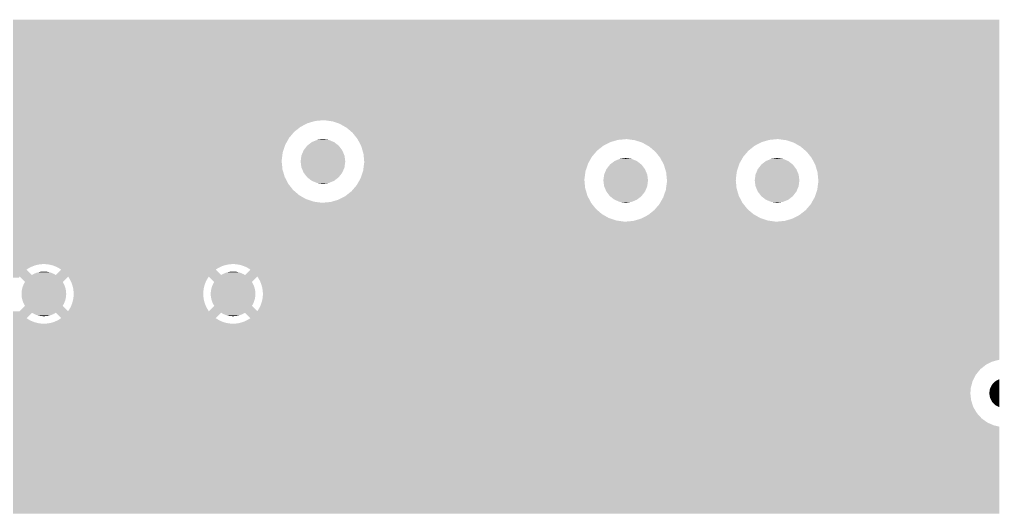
# Model space of a CAD drawing. Extents: x 295 to 953, y 10 to 290.
# Drawn here: x 627.07 to 653.38, y 241.48 to 254.66 of the extents above; entities that cross this region are included whole.
import ezdxf

# ---------------------------------------------------------------- set-up
doc = ezdxf.new("R2010")
doc.units = 0
doc.header["$LTSCALE"] = 5
doc.header["$MEASUREMENT"] = 0
doc.layers.add('FROMC1', color=7, linetype='CONTINUOUS')

msp = doc.modelspace()

# ---------------------------------------------------------------- linework, layer by layer
at = {"layer": 'FROMC1'}
for points in [[(600.798, 252.9), (600.798, 254.658), (653.376, 252.9), (653.376, 254.658)], [(600.798, 254.658), (600.798, 254.658), (653.376, 254.658), (653.375, 254.658)], [(600.442, 252.028), (600.788, 252.851), (653.376, 252.028), (653.376, 252.851)], [(600.788, 252.851), (600.798, 252.9), (653.376, 252.851), (653.376, 252.9)], [(600.429, 252.004), (600.442, 252.028), (653.376, 252.004), (653.376, 252.028)], [(599.614, 251.646), (599.932, 251.777), (634.446, 251.646), (634.612, 251.777)], [(599.932, 251.777), (600.168, 251.875), (634.612, 251.777), (634.8, 251.875)], [(600.168, 251.875), (600.314, 251.935), (634.8, 251.875), (635.004, 251.935)], [(600.314, 251.935), (600.363, 251.955), (635.004, 251.935), (635.215, 251.955)], [(600.363, 251.955), (600.374, 251.96), (653.376, 251.955), (653.376, 251.96)], [(600.374, 251.96), (600.429, 252.004), (653.376, 251.96), (653.376, 252.004)], [(635.466, 251.926), (635.256, 251.955), (653.376, 251.926), (653.376, 251.955)], [(635.667, 251.859), (635.466, 251.926), (653.376, 251.859), (653.376, 251.926)], [(635.851, 251.754), (635.667, 251.859), (653.376, 251.754), (653.376, 251.859)], [(636.012, 251.616), (635.851, 251.754), (653.376, 251.616), (653.376, 251.754)], [(583.018, 251.539), (583.018, 251.61), (634.355, 251.539), (634.415, 251.61)], [(583.018, 251.61), (583.018, 251.61), (634.415, 251.61), (634.416, 251.61)], [(599.502, 251.61), (599.551, 251.62), (634.416, 251.61), (634.424, 251.62)], [(599.551, 251.62), (599.614, 251.646), (634.424, 251.62), (634.446, 251.646)], [(620.524, 251.538), (620.455, 251.539), (634.354, 251.538), (634.355, 251.539)], [(620.594, 251.534), (620.524, 251.538), (634.35, 251.534), (634.354, 251.538)], [(620.663, 251.525), (620.594, 251.534), (634.343, 251.525), (634.35, 251.534)], [(620.732, 251.513), (620.663, 251.525), (634.332, 251.513), (634.343, 251.525)], [(620.8, 251.496), (620.732, 251.513), (634.318, 251.496), (634.332, 251.513)], [(620.837, 251.485), (620.8, 251.496), (634.308, 251.485), (634.318, 251.496)], [(620.867, 251.476), (620.837, 251.485), (634.303, 251.476), (634.308, 251.485)], [(636.144, 251.45), (636.012, 251.616), (653.376, 251.45), (653.376, 251.616)], [(620.932, 251.451), (620.867, 251.476), (634.29, 251.451), (634.303, 251.476)], [(620.996, 251.423), (620.932, 251.451), (634.274, 251.423), (634.29, 251.451)], [(620.96, 251.102), (621.159, 251.301), (634.137, 251.102), (634.204, 251.301)], [(621.058, 251.392), (620.996, 251.423), (634.256, 251.392), (634.274, 251.423)], [(621.118, 251.356), (621.058, 251.392), (634.236, 251.356), (634.256, 251.392)], [(621.176, 251.318), (621.118, 251.356), (634.214, 251.318), (634.236, 251.356)], [(621.159, 251.301), (621.176, 251.318), (634.204, 251.301), (634.214, 251.318)], [(634.697, 251.15), (634.79, 251.27), (635.731, 251.15), (635.64, 251.27)], [(634.79, 251.27), (634.792, 251.273), (635.64, 251.27), (635.636, 251.273)], [(634.792, 251.273), (634.913, 251.366), (635.636, 251.273), (635.517, 251.366)], [(634.913, 251.366), (634.916, 251.368), (635.517, 251.366), (635.512, 251.368)], [(634.916, 251.368), (635.057, 251.426), (635.512, 251.368), (635.373, 251.426)], [(635.057, 251.426), (635.06, 251.427), (635.373, 251.426), (635.365, 251.427)], [(635.06, 251.427), (635.215, 251.447), (635.365, 251.427), (635.215, 251.447)], [(636.145, 251.447), (636.144, 251.45), (653.376, 251.447), (653.376, 251.45)], [(636.156, 251.427), (636.145, 251.447), (643.132, 251.427), (643.343, 251.447)], [(636.187, 251.367), (636.156, 251.427), (642.928, 251.367), (643.132, 251.427)], [(636.238, 251.269), (636.187, 251.367), (642.74, 251.269), (642.928, 251.367)], [(636.242, 251.262), (636.238, 251.269), (642.731, 251.262), (642.74, 251.269)], [(636.278, 251.138), (636.242, 251.262), (642.574, 251.138), (642.731, 251.262)], [(643.384, 251.447), (643.343, 251.447), (647.398, 251.447), (647.407, 251.447)], [(643.529, 251.427), (643.384, 251.447), (647.196, 251.427), (647.398, 251.447)], [(643.594, 251.418), (643.529, 251.427), (647.166, 251.418), (647.196, 251.427)], [(643.747, 251.367), (643.594, 251.418), (646.992, 251.367), (647.166, 251.418)], [(643.795, 251.351), (643.747, 251.367), (646.961, 251.351), (646.992, 251.367)], [(643.938, 251.269), (643.795, 251.351), (646.804, 251.269), (646.961, 251.351)], [(643.979, 251.246), (643.938, 251.269), (646.775, 251.246), (646.804, 251.269)], [(644.106, 251.138), (643.979, 251.246), (646.638, 251.138), (646.775, 251.246)], [(647.658, 251.418), (647.448, 251.447), (653.376, 251.418), (653.376, 251.447)], [(647.859, 251.351), (647.658, 251.418), (653.376, 251.351), (653.376, 251.418)], [(648.043, 251.246), (647.859, 251.351), (653.376, 251.246), (653.376, 251.351)], [(648.204, 251.108), (648.043, 251.246), (653.376, 251.108), (653.376, 251.246)], [(612.08, 251.1), (612.077, 251.102), (634.136, 251.1), (634.137, 251.102)], [(612.173, 251.034), (612.08, 251.1), (634.127, 251.034), (634.136, 251.1)], [(621.484, 250.999), (621.46, 251.034), (634.123, 250.999), (634.127, 251.034)], [(621.521, 250.94), (621.484, 250.999), (634.115, 250.94), (634.123, 250.999)], [(634.615, 250.848), (634.636, 251.002), (635.814, 250.848), (635.794, 251.002)], [(634.636, 251.002), (634.637, 251.007), (635.794, 251.002), (635.792, 251.007)], [(634.637, 251.007), (634.695, 251.146), (635.792, 251.007), (635.734, 251.146)], [(634.695, 251.146), (634.697, 251.15), (635.734, 251.146), (635.731, 251.15)], [(636.302, 251.059), (636.278, 251.138), (642.507, 251.059), (642.574, 251.138)], [(636.31, 250.977), (636.302, 251.059), (642.436, 250.977), (642.507, 251.059)], [(636.322, 250.848), (636.31, 250.977), (642.363, 250.848), (642.436, 250.977)], [(644.14, 251.108), (644.106, 251.138), (646.613, 251.108), (646.638, 251.138)], [(644.245, 250.977), (644.14, 251.108), (646.5, 250.977), (646.613, 251.108)], [(644.272, 250.942), (644.245, 250.977), (646.481, 250.942), (646.5, 250.977)], [(648.336, 250.942), (648.204, 251.108), (653.376, 250.942), (653.376, 251.108)], [(621.548, 250.89), (621.521, 250.94), (634.108, 250.89), (634.115, 250.94)], [(621.554, 250.878), (621.548, 250.89), (634.108, 250.878), (634.108, 250.89)], [(621.568, 250.848), (621.554, 250.878), (634.107, 250.848), (634.108, 250.878)], [(621.583, 250.815), (621.568, 250.848), (634.11, 250.815), (634.107, 250.848)], [(621.609, 250.75), (621.583, 250.815), (634.117, 250.75), (634.11, 250.815)], [(621.631, 250.684), (621.609, 250.75), (634.123, 250.684), (634.117, 250.75)], [(634.635, 250.694), (634.615, 250.848), (635.793, 250.694), (635.814, 250.848)], [(634.637, 250.689), (634.635, 250.694), (635.793, 250.689), (635.793, 250.694)], [(636.293, 250.596), (636.319, 250.793), (642.266, 250.596), (642.332, 250.793)], [(636.319, 250.793), (636.321, 250.806), (642.332, 250.793), (642.34, 250.806)], [(636.321, 250.806), (636.322, 250.848), (642.34, 250.806), (642.363, 250.848)], [(642.825, 250.642), (642.918, 250.762), (643.859, 250.642), (643.768, 250.762)], [(642.918, 250.762), (642.92, 250.765), (643.768, 250.762), (643.764, 250.765)], [(642.92, 250.765), (643.041, 250.858), (643.764, 250.765), (643.645, 250.858)], [(643.041, 250.858), (643.044, 250.86), (643.645, 250.858), (643.64, 250.86)], [(643.044, 250.86), (643.185, 250.918), (643.64, 250.86), (643.501, 250.918)], [(643.185, 250.918), (643.188, 250.919), (643.501, 250.918), (643.493, 250.919)], [(643.188, 250.919), (643.343, 250.939), (643.493, 250.919), (643.343, 250.939)], [(644.35, 250.793), (644.272, 250.942), (646.396, 250.793), (646.481, 250.942)], [(644.37, 250.754), (644.35, 250.793), (646.383, 250.754), (646.396, 250.793)], [(644.418, 250.592), (644.37, 250.754), (646.328, 250.592), (646.383, 250.754)], [(646.889, 250.642), (646.982, 250.762), (647.923, 250.642), (647.832, 250.762)], [(646.982, 250.762), (646.984, 250.765), (647.832, 250.762), (647.828, 250.765)], [(646.984, 250.765), (647.105, 250.858), (647.828, 250.765), (647.709, 250.858)], [(647.105, 250.858), (647.108, 250.86), (647.709, 250.858), (647.704, 250.86)], [(647.108, 250.86), (647.249, 250.918), (647.704, 250.86), (647.565, 250.918)], [(647.249, 250.918), (647.252, 250.919), (647.565, 250.918), (647.557, 250.919)], [(647.252, 250.919), (647.407, 250.939), (647.557, 250.919), (647.407, 250.939)], [(648.434, 250.754), (648.336, 250.942), (653.376, 250.754), (653.376, 250.942)], [(648.494, 250.551), (648.434, 250.754), (653.376, 250.551), (653.376, 250.754)], [(621.644, 250.637), (621.631, 250.684), (634.127, 250.637), (634.123, 250.684)], [(621.649, 250.617), (621.644, 250.637), (634.133, 250.617), (634.127, 250.637)], [(621.663, 250.548), (621.649, 250.617), (634.154, 250.548), (634.133, 250.617)], [(621.673, 250.479), (621.663, 250.548), (634.174, 250.479), (634.154, 250.548)], [(621.677, 250.434), (621.673, 250.479), (634.187, 250.434), (634.174, 250.479)], [(621.679, 250.41), (621.677, 250.434), (634.2, 250.41), (634.187, 250.434)], [(634.695, 250.55), (634.637, 250.689), (635.734, 250.55), (635.793, 250.689)], [(634.698, 250.546), (634.695, 250.55), (635.732, 250.546), (635.734, 250.55)], [(634.789, 250.426), (634.698, 250.546), (635.639, 250.426), (635.732, 250.546)], [(636.225, 250.395), (636.291, 250.592), (642.238, 250.395), (642.264, 250.592)], [(636.291, 250.592), (636.293, 250.596), (642.264, 250.592), (642.266, 250.596)], [(642.743, 250.34), (642.764, 250.494), (643.942, 250.34), (643.922, 250.494)], [(642.764, 250.494), (642.765, 250.499), (643.922, 250.494), (643.92, 250.499)], [(642.765, 250.499), (642.823, 250.638), (643.92, 250.499), (643.862, 250.638)], [(642.823, 250.638), (642.825, 250.642), (643.862, 250.638), (643.859, 250.642)], [(644.43, 250.551), (644.418, 250.592), (646.323, 250.551), (646.328, 250.592)], [(644.446, 250.382), (644.43, 250.551), (646.3, 250.382), (646.323, 250.551)], [(646.807, 250.34), (646.828, 250.494), (648.006, 250.34), (647.986, 250.494)], [(646.828, 250.494), (646.829, 250.499), (647.986, 250.494), (647.984, 250.499)], [(646.829, 250.499), (646.887, 250.638), (647.984, 250.499), (647.926, 250.638)], [(646.887, 250.638), (646.889, 250.642), (647.926, 250.638), (647.923, 250.642)], [(648.514, 250.34), (648.494, 250.551), (653.376, 250.34), (653.376, 250.551)], [(621.668, 250.159), (621.676, 250.228), (634.354, 250.159), (634.299, 250.228)], [(621.676, 250.228), (621.677, 250.246), (634.299, 250.228), (634.285, 250.246)], [(621.677, 250.246), (621.681, 250.298), (634.285, 250.246), (634.258, 250.298)], [(621.681, 250.34), (621.679, 250.41), (634.236, 250.34), (634.2, 250.41)], [(621.681, 250.298), (621.681, 250.34), (634.258, 250.298), (634.236, 250.34)], [(634.793, 250.423), (634.789, 250.426), (635.637, 250.423), (635.639, 250.426)], [(634.912, 250.33), (634.793, 250.423), (635.516, 250.33), (635.637, 250.423)], [(634.918, 250.328), (634.912, 250.33), (635.513, 250.328), (635.516, 250.33)], [(635.056, 250.27), (634.918, 250.328), (635.372, 250.27), (635.513, 250.328)], [(635.064, 250.269), (635.056, 250.27), (635.369, 250.269), (635.372, 250.27)], [(635.215, 250.249), (635.064, 250.269), (635.215, 250.249), (635.369, 250.269)], [(636.05, 250.129), (636.121, 250.211), (642.255, 250.129), (642.247, 250.211)], [(636.121, 250.211), (636.194, 250.34), (642.247, 250.211), (642.235, 250.34)], [(636.194, 250.34), (636.217, 250.382), (642.235, 250.34), (642.236, 250.382)], [(636.217, 250.382), (636.225, 250.395), (642.236, 250.382), (642.238, 250.395)], [(642.763, 250.186), (642.743, 250.34), (643.921, 250.186), (643.942, 250.34)], [(642.765, 250.181), (642.763, 250.186), (643.921, 250.181), (643.921, 250.186)], [(642.823, 250.042), (642.765, 250.181), (643.862, 250.042), (643.921, 250.181)], [(644.426, 250.129), (644.449, 250.298), (646.319, 250.129), (646.303, 250.298)], [(644.45, 250.34), (644.446, 250.382), (646.299, 250.34), (646.3, 250.382)], [(644.449, 250.298), (644.45, 250.34), (646.303, 250.298), (646.299, 250.34)], [(646.827, 250.186), (646.807, 250.34), (647.985, 250.186), (648.006, 250.34)], [(646.829, 250.181), (646.827, 250.186), (647.985, 250.181), (647.985, 250.186)], [(646.887, 250.042), (646.829, 250.181), (647.926, 250.042), (647.985, 250.181)], [(648.485, 250.088), (648.513, 250.298), (653.376, 250.088), (653.376, 250.298)], [(648.513, 250.298), (648.514, 250.34), (653.376, 250.298), (653.376, 250.34)], [(621.594, 249.89), (621.613, 249.942), (634.668, 249.89), (634.578, 249.942)], [(621.613, 249.942), (621.618, 249.956), (634.578, 249.942), (634.561, 249.956)], [(621.618, 249.956), (621.639, 250.023), (634.561, 249.956), (634.484, 250.023)], [(621.639, 250.023), (621.653, 250.08), (634.484, 250.023), (634.417, 250.08)], [(621.653, 250.08), (621.655, 250.09), (634.417, 250.08), (634.408, 250.09)], [(621.655, 250.09), (621.668, 250.159), (634.408, 250.09), (634.354, 250.159)], [(635.629, 249.821), (635.817, 249.919), (642.37, 249.821), (642.319, 249.919)], [(635.817, 249.919), (635.826, 249.926), (642.319, 249.919), (642.315, 249.926)], [(635.826, 249.926), (635.983, 250.05), (642.315, 249.926), (642.279, 250.05)], [(635.983, 250.05), (636.05, 250.129), (642.279, 250.05), (642.255, 250.129)], [(642.826, 250.038), (642.823, 250.042), (643.86, 250.038), (643.862, 250.042)], [(642.917, 249.918), (642.826, 250.038), (643.767, 249.918), (643.86, 250.038)], [(642.921, 249.915), (642.917, 249.918), (643.765, 249.915), (643.767, 249.918)], [(643.04, 249.822), (642.921, 249.915), (643.644, 249.822), (643.765, 249.915)], [(644.353, 249.887), (644.366, 249.926), (646.399, 249.887), (646.379, 249.926)], [(644.366, 249.926), (644.421, 250.088), (646.379, 249.926), (646.331, 250.088)], [(644.421, 250.088), (644.426, 250.129), (646.331, 250.088), (646.319, 250.129)], [(646.89, 250.038), (646.887, 250.042), (647.924, 250.038), (647.926, 250.042)], [(646.981, 249.918), (646.89, 250.038), (647.831, 249.918), (647.924, 250.038)], [(646.985, 249.915), (646.981, 249.918), (647.829, 249.915), (647.831, 249.918)], [(647.104, 249.822), (646.985, 249.915), (647.708, 249.822), (647.829, 249.915)], [(648.417, 249.887), (648.485, 250.088), (653.376, 249.887), (653.376, 250.088)], [(612.131, 249.61), (612.17, 249.646), (642.514, 249.61), (642.486, 249.646)], [(621.46, 249.646), (621.499, 249.704), (642.486, 249.646), (642.44, 249.704)], [(621.499, 249.704), (621.519, 249.738), (642.44, 249.704), (642.413, 249.738)], [(621.519, 249.738), (621.52, 249.741), (642.413, 249.738), (642.412, 249.741)], [(621.52, 249.741), (621.521, 249.741), (635.215, 249.741), (635.173, 249.741)], [(621.521, 249.741), (621.534, 249.764), (635.173, 249.741), (635.001, 249.764)], [(621.534, 249.764), (621.537, 249.77), (635.001, 249.764), (634.963, 249.77)], [(621.537, 249.77), (621.566, 249.827), (634.963, 249.77), (634.794, 249.827)], [(621.566, 249.827), (621.571, 249.837), (634.794, 249.827), (634.762, 249.837)], [(621.571, 249.837), (621.594, 249.89), (634.762, 249.837), (634.668, 249.89)], [(635.215, 249.741), (635.425, 249.761), (642.412, 249.741), (642.401, 249.761)], [(635.425, 249.761), (635.629, 249.821), (642.401, 249.761), (642.37, 249.821)], [(643.046, 249.82), (643.04, 249.822), (643.641, 249.82), (643.644, 249.822)], [(643.184, 249.762), (643.046, 249.82), (643.5, 249.762), (643.641, 249.82)], [(643.192, 249.761), (643.184, 249.762), (643.497, 249.761), (643.5, 249.762)], [(643.343, 249.741), (643.192, 249.761), (643.343, 249.741), (643.497, 249.761)], [(644.136, 249.572), (644.249, 249.703), (646.609, 249.572), (646.505, 249.703)], [(644.249, 249.703), (644.268, 249.738), (646.505, 249.703), (646.477, 249.738)], [(644.268, 249.738), (644.353, 249.887), (646.477, 249.738), (646.399, 249.887)], [(647.11, 249.82), (647.104, 249.822), (647.705, 249.82), (647.708, 249.822)], [(647.248, 249.762), (647.11, 249.82), (647.564, 249.762), (647.705, 249.82)], [(647.256, 249.761), (647.248, 249.762), (647.561, 249.761), (647.564, 249.762)], [(647.407, 249.741), (647.256, 249.761), (647.407, 249.741), (647.561, 249.761)], [(648.175, 249.542), (648.313, 249.703), (653.376, 249.542), (653.376, 249.703)], [(648.313, 249.703), (648.314, 249.705), (653.376, 249.703), (653.376, 249.705)], [(648.314, 249.705), (648.417, 249.887), (653.376, 249.705), (653.376, 249.887)], [(612.076, 249.578), (612.131, 249.61), (642.54, 249.578), (642.514, 249.61)], [(620.967, 249.572), (620.96, 249.578), (642.545, 249.572), (642.54, 249.578)], [(621.105, 249.434), (620.967, 249.572), (642.706, 249.434), (642.545, 249.572)], [(621.176, 249.362), (621.105, 249.434), (642.832, 249.362), (642.706, 249.434)], [(643.788, 249.329), (643.945, 249.411), (646.954, 249.329), (646.811, 249.411)], [(643.945, 249.411), (643.974, 249.434), (646.811, 249.411), (646.77, 249.434)], [(643.974, 249.434), (644.111, 249.542), (646.77, 249.434), (646.643, 249.542)], [(644.111, 249.542), (644.136, 249.572), (646.643, 249.542), (646.609, 249.572)], [(647.821, 249.313), (648.009, 249.411), (653.376, 249.313), (653.376, 249.411)], [(648.009, 249.411), (648.175, 249.542), (653.376, 249.411), (653.376, 249.542)], [(606.236, 249.056), (606.253, 249.141), (653.376, 249.056), (653.376, 249.141)], [(620.51, 249.141), (620.58, 249.145), (653.376, 249.141), (653.376, 249.145)], [(620.58, 249.145), (620.649, 249.153), (653.376, 249.145), (653.376, 249.153)], [(620.649, 249.153), (620.718, 249.165), (653.376, 249.153), (653.376, 249.165)], [(620.718, 249.165), (620.786, 249.18), (653.376, 249.165), (653.376, 249.18)], [(620.786, 249.18), (620.853, 249.2), (653.376, 249.18), (653.376, 249.2)], [(620.853, 249.2), (620.919, 249.223), (653.376, 249.2), (653.376, 249.223)], [(620.919, 249.223), (620.941, 249.233), (653.376, 249.223), (653.376, 249.233)], [(620.941, 249.233), (620.942, 249.233), (643.343, 249.233), (643.301, 249.233)], [(620.942, 249.233), (620.983, 249.251), (643.301, 249.233), (643.172, 249.251)], [(620.983, 249.251), (621.005, 249.262), (643.172, 249.251), (643.091, 249.262)], [(621.005, 249.262), (621.046, 249.282), (643.091, 249.262), (643.031, 249.282)], [(621.046, 249.282), (621.106, 249.316), (643.031, 249.282), (642.929, 249.316)], [(621.106, 249.316), (621.126, 249.329), (642.929, 249.316), (642.89, 249.329)], [(621.126, 249.329), (621.165, 249.354), (642.89, 249.329), (642.846, 249.354)], [(621.165, 249.354), (621.176, 249.362), (642.846, 249.354), (642.832, 249.362)], [(643.343, 249.233), (643.351, 249.233), (647.407, 249.233), (647.365, 249.233)], [(643.351, 249.233), (643.553, 249.253), (647.365, 249.233), (647.22, 249.253)], [(643.553, 249.253), (643.583, 249.262), (647.22, 249.253), (647.155, 249.262)], [(643.583, 249.262), (643.757, 249.313), (647.155, 249.262), (647.002, 249.313)], [(643.757, 249.313), (643.788, 249.329), (647.002, 249.313), (646.954, 249.329)], [(647.407, 249.233), (647.617, 249.253), (653.376, 249.233), (653.376, 249.253)], [(647.617, 249.253), (647.821, 249.313), (653.376, 249.253), (653.376, 249.313)], [(606.049, 248.724), (606.16, 248.88), (653.376, 248.724), (653.376, 248.88)], [(606.16, 248.88), (606.236, 249.056), (653.376, 248.88), (653.376, 249.056)], [(605.742, 248.497), (605.908, 248.594), (653.376, 248.497), (653.376, 248.594)], [(605.908, 248.594), (606.049, 248.724), (653.376, 248.594), (653.376, 248.724)], [(595.939, 248.338), (595.867, 248.417), (653.376, 248.338), (653.376, 248.417)], [(596.036, 248.173), (595.939, 248.338), (653.376, 248.173), (653.376, 248.338)], [(605.37, 248.417), (605.56, 248.437), (653.376, 248.417), (653.376, 248.437)], [(605.56, 248.437), (605.742, 248.497), (653.376, 248.437), (653.376, 248.497)], [(596.063, 248.092), (596.036, 248.173), (653.376, 248.092), (653.376, 248.173)], [(622.681, 248.091), (622.624, 248.092), (627.69, 248.091), (627.704, 248.092)], [(622.71, 248.089), (622.681, 248.091), (627.647, 248.089), (627.69, 248.091)], [(622.738, 248.086), (622.71, 248.089), (627.629, 248.086), (627.647, 248.089)], [(622.769, 248.081), (622.738, 248.086), (627.591, 248.081), (627.629, 248.086)], [(622.794, 248.077), (622.769, 248.081), (627.571, 248.077), (627.591, 248.081)], [(622.826, 248.07), (622.794, 248.077), (627.535, 248.07), (627.571, 248.077)], [(622.85, 248.065), (622.826, 248.07), (627.515, 248.065), (627.535, 248.07)], [(622.882, 248.055), (622.85, 248.065), (627.48, 248.055), (627.515, 248.065)], [(627.761, 248.091), (627.704, 248.092), (632.77, 248.091), (632.784, 248.092)], [(627.79, 248.089), (627.761, 248.091), (632.727, 248.089), (632.77, 248.091)], [(627.818, 248.086), (627.79, 248.089), (632.709, 248.086), (632.727, 248.089)], [(627.849, 248.081), (627.818, 248.086), (632.671, 248.081), (632.709, 248.086)], [(627.874, 248.077), (627.849, 248.081), (632.651, 248.077), (632.671, 248.081)], [(627.906, 248.07), (627.874, 248.077), (632.615, 248.07), (632.651, 248.077)], [(627.93, 248.065), (627.906, 248.07), (632.595, 248.065), (632.615, 248.07)], [(627.962, 248.055), (627.93, 248.065), (632.56, 248.055), (632.595, 248.065)], [(632.841, 248.091), (632.784, 248.092), (653.376, 248.091), (653.376, 248.092)], [(632.898, 248.086), (632.841, 248.091), (653.376, 248.086), (653.376, 248.091)], [(632.954, 248.077), (632.898, 248.086), (653.376, 248.077), (653.376, 248.086)], [(633.01, 248.065), (632.954, 248.077), (653.376, 248.065), (653.376, 248.077)], [(633.064, 248.048), (633.01, 248.065), (653.376, 248.048), (653.376, 248.065)], [(596.114, 247.757), (596.116, 247.799), (653.376, 247.757), (653.376, 247.799)], [(622.904, 248.048), (622.882, 248.055), (627.46, 248.048), (627.48, 248.055)], [(622.936, 248.036), (622.904, 248.048), (627.426, 248.036), (627.46, 248.048)], [(622.957, 248.027), (622.936, 248.036), (627.407, 248.027), (627.426, 248.036)], [(622.988, 248.013), (622.957, 248.027), (627.374, 248.013), (627.407, 248.027)], [(622.962, 247.799), (623.106, 247.943), (627.401, 247.799), (627.257, 247.943)], [(623.009, 248.003), (622.988, 248.013), (627.355, 248.003), (627.374, 248.013)], [(623.039, 247.986), (623.009, 248.003), (627.323, 247.986), (627.355, 248.003)], [(623.059, 247.975), (623.039, 247.986), (627.305, 247.975), (627.323, 247.986)], [(623.087, 247.956), (623.059, 247.975), (627.275, 247.956), (627.305, 247.975)], [(623.106, 247.943), (623.087, 247.956), (627.257, 247.943), (627.275, 247.956)], [(627.402, 247.799), (627.43, 247.816), (628.042, 247.799), (628.012, 247.816)], [(627.43, 247.816), (627.445, 247.823), (628.012, 247.816), (627.999, 247.823)], [(627.445, 247.823), (627.474, 247.838), (627.999, 247.823), (627.968, 247.838)], [(627.474, 247.838), (627.49, 247.844), (627.968, 247.838), (627.954, 247.844)], [(627.49, 247.844), (627.52, 247.857), (627.954, 247.844), (627.922, 247.857)], [(627.52, 247.857), (627.537, 247.862), (627.922, 247.857), (627.908, 247.862)], [(627.537, 247.862), (627.567, 247.871), (627.908, 247.862), (627.874, 247.871)], [(627.567, 247.871), (627.585, 247.875), (627.874, 247.871), (627.86, 247.875)], [(627.585, 247.875), (627.615, 247.882), (627.86, 247.875), (627.825, 247.882)], [(627.615, 247.882), (627.634, 247.885), (627.825, 247.882), (627.812, 247.885)], [(627.634, 247.885), (627.664, 247.889), (627.812, 247.885), (627.775, 247.889)], [(627.664, 247.889), (627.688, 247.89), (627.775, 247.889), (627.763, 247.89)], [(627.688, 247.89), (627.714, 247.891), (627.763, 247.89), (627.714, 247.891)], [(627.984, 248.048), (627.962, 248.055), (632.54, 248.048), (632.56, 248.055)], [(628.016, 248.036), (627.984, 248.048), (632.506, 248.036), (632.54, 248.048)], [(628.037, 248.027), (628.016, 248.036), (632.487, 248.027), (632.506, 248.036)], [(628.068, 248.013), (628.037, 248.027), (632.454, 248.013), (632.487, 248.027)], [(628.042, 247.799), (628.186, 247.943), (632.481, 247.799), (632.337, 247.943)], [(628.042, 247.799), (628.042, 247.799), (632.482, 247.799), (632.481, 247.799)], [(628.089, 248.003), (628.068, 248.013), (632.435, 248.003), (632.454, 248.013)], [(628.119, 247.986), (628.089, 248.003), (632.403, 247.986), (632.435, 248.003)], [(628.139, 247.975), (628.119, 247.986), (632.385, 247.975), (632.403, 247.986)], [(628.167, 247.956), (628.139, 247.975), (632.355, 247.956), (632.385, 247.975)], [(628.186, 247.943), (628.167, 247.956), (632.337, 247.943), (632.355, 247.956)], [(632.482, 247.799), (632.51, 247.816), (633.122, 247.799), (633.092, 247.816)], [(632.51, 247.816), (632.525, 247.823), (633.092, 247.816), (633.079, 247.823)], [(632.525, 247.823), (632.554, 247.838), (633.079, 247.823), (633.048, 247.838)], [(632.554, 247.838), (632.57, 247.844), (633.048, 247.838), (633.034, 247.844)], [(632.57, 247.844), (632.6, 247.857), (633.034, 247.844), (633.002, 247.857)], [(632.6, 247.857), (632.617, 247.862), (633.002, 247.857), (632.988, 247.862)], [(632.617, 247.862), (632.647, 247.871), (632.988, 247.862), (632.954, 247.871)], [(632.647, 247.871), (632.665, 247.875), (632.954, 247.871), (632.94, 247.875)], [(632.665, 247.875), (632.695, 247.882), (632.94, 247.875), (632.905, 247.882)], [(632.695, 247.882), (632.714, 247.885), (632.905, 247.882), (632.892, 247.885)], [(632.714, 247.885), (632.744, 247.889), (632.892, 247.885), (632.855, 247.889)], [(632.744, 247.889), (632.768, 247.89), (632.855, 247.889), (632.843, 247.89)], [(632.768, 247.89), (632.794, 247.891), (632.843, 247.89), (632.794, 247.891)], [(633.117, 248.027), (633.064, 248.048), (653.376, 248.027), (653.376, 248.048)], [(633.169, 248.003), (633.117, 248.027), (653.376, 248.003), (653.376, 248.027)], [(633.122, 247.799), (633.266, 247.943), (653.376, 247.799), (653.376, 247.943)], [(633.219, 247.975), (633.169, 248.003), (653.376, 247.975), (653.376, 248.003)], [(633.266, 247.943), (633.219, 247.975), (653.376, 247.943), (653.376, 247.975)], [(623.315, 247.724), (623.293, 247.757), (627.049, 247.724), (627.07, 247.757)], [(627.215, 247.612), (627.07, 247.757), (628.228, 247.612), (628.373, 247.757)], [(627.173, 247.532), (627.19, 247.569), (628.271, 247.532), (628.253, 247.569)], [(627.19, 247.569), (627.194, 247.576), (628.253, 247.569), (628.249, 247.576)], [(627.194, 247.576), (627.215, 247.612), (628.249, 247.576), (628.228, 247.612)], [(628.395, 247.724), (628.373, 247.757), (632.129, 247.724), (632.15, 247.757)], [(628.404, 247.709), (628.395, 247.724), (632.119, 247.709), (632.129, 247.724)], [(628.424, 247.675), (628.404, 247.709), (632.099, 247.675), (632.119, 247.709)], [(628.432, 247.659), (628.424, 247.675), (632.091, 247.659), (632.099, 247.675)], [(628.45, 247.624), (628.432, 247.659), (632.074, 247.624), (632.091, 247.659)], [(628.456, 247.608), (628.45, 247.624), (632.066, 247.608), (632.074, 247.624)], [(628.471, 247.571), (628.456, 247.608), (632.052, 247.571), (632.066, 247.608)], [(628.477, 247.555), (628.471, 247.571), (632.046, 247.555), (632.052, 247.571)], [(628.489, 247.517), (628.477, 247.555), (632.034, 247.517), (632.046, 247.555)], [(632.295, 247.612), (632.15, 247.757), (633.308, 247.612), (633.453, 247.757)], [(632.253, 247.532), (632.27, 247.569), (633.351, 247.532), (633.333, 247.569)], [(632.27, 247.569), (632.274, 247.576), (633.333, 247.569), (633.329, 247.576)], [(632.274, 247.576), (632.295, 247.612), (633.329, 247.576), (633.308, 247.612)], [(633.475, 247.724), (633.453, 247.757), (653.376, 247.724), (653.376, 247.757)], [(633.504, 247.675), (633.475, 247.724), (653.376, 247.675), (653.376, 247.724)], [(633.53, 247.624), (633.504, 247.675), (653.376, 247.624), (653.376, 247.675)], [(633.551, 247.571), (633.53, 247.624), (653.376, 247.571), (653.376, 247.624)], [(633.569, 247.517), (633.551, 247.571), (653.376, 247.517), (653.376, 247.571)], [(627.122, 247.292), (627.124, 247.333), (628.321, 247.292), (628.319, 247.333)], [(627.124, 247.251), (627.122, 247.292), (628.32, 247.251), (628.321, 247.292)], [(627.124, 247.341), (627.129, 247.382), (628.319, 247.341), (628.314, 247.382)], [(627.124, 247.333), (627.124, 247.341), (628.319, 247.333), (628.319, 247.341)], [(627.129, 247.382), (627.131, 247.39), (628.314, 247.382), (628.313, 247.39)], [(627.131, 247.39), (627.138, 247.431), (628.313, 247.39), (628.304, 247.431)], [(627.138, 247.431), (627.141, 247.439), (628.304, 247.431), (628.303, 247.439)], [(627.141, 247.439), (627.152, 247.478), (628.303, 247.439), (628.291, 247.478)], [(627.152, 247.478), (627.155, 247.486), (628.291, 247.478), (628.289, 247.486)], [(627.155, 247.486), (627.169, 247.525), (628.289, 247.486), (628.274, 247.525)], [(627.169, 247.525), (627.173, 247.532), (628.274, 247.525), (628.271, 247.532)], [(628.494, 247.5), (628.489, 247.517), (632.029, 247.5), (632.034, 247.517)], [(628.503, 247.462), (628.494, 247.5), (632.02, 247.462), (632.029, 247.5)], [(628.507, 247.445), (628.503, 247.462), (632.016, 247.445), (632.02, 247.462)], [(628.514, 247.406), (628.507, 247.445), (632.01, 247.406), (632.016, 247.445)], [(628.515, 247.388), (628.514, 247.406), (632.007, 247.388), (632.01, 247.406)], [(628.52, 247.349), (628.515, 247.388), (632.004, 247.349), (632.007, 247.388)], [(628.52, 247.331), (628.52, 247.349), (632.002, 247.331), (632.004, 247.349)], [(628.522, 247.292), (628.52, 247.331), (632.002, 247.292), (632.002, 247.331)], [(628.521, 247.274), (628.522, 247.292), (632.002, 247.274), (632.002, 247.292)], [(628.521, 247.253), (628.521, 247.274), (632.003, 247.253), (632.002, 247.274)], [(632.202, 247.292), (632.204, 247.333), (633.401, 247.292), (633.399, 247.333)], [(632.204, 247.251), (632.202, 247.292), (633.4, 247.251), (633.401, 247.292)], [(632.204, 247.341), (632.209, 247.382), (633.399, 247.341), (633.394, 247.382)], [(632.204, 247.333), (632.204, 247.341), (633.399, 247.333), (633.399, 247.341)], [(632.209, 247.382), (632.211, 247.39), (633.394, 247.382), (633.393, 247.39)], [(632.211, 247.39), (632.218, 247.431), (633.393, 247.39), (633.384, 247.431)], [(632.218, 247.431), (632.221, 247.439), (633.384, 247.431), (633.383, 247.439)], [(632.221, 247.439), (632.232, 247.478), (633.383, 247.439), (633.371, 247.478)], [(632.232, 247.478), (632.235, 247.486), (633.371, 247.478), (633.369, 247.486)], [(632.235, 247.486), (632.249, 247.525), (633.369, 247.486), (633.354, 247.525)], [(632.249, 247.525), (632.253, 247.532), (633.354, 247.525), (633.351, 247.532)], [(633.583, 247.462), (633.569, 247.517), (653.376, 247.462), (653.376, 247.517)], [(633.594, 247.406), (633.583, 247.462), (653.376, 247.406), (653.376, 247.462)], [(633.6, 247.349), (633.594, 247.406), (653.376, 247.349), (653.376, 247.406)], [(633.602, 247.292), (633.6, 247.349), (653.376, 247.292), (653.376, 247.349)], [(633.601, 247.253), (633.602, 247.292), (653.376, 247.253), (653.376, 247.292)], [(627.124, 247.243), (627.124, 247.251), (628.319, 247.243), (628.32, 247.251)], [(627.129, 247.202), (627.124, 247.243), (628.314, 247.202), (628.319, 247.243)], [(627.13, 247.194), (627.129, 247.202), (628.313, 247.194), (628.314, 247.202)], [(627.139, 247.153), (627.13, 247.194), (628.305, 247.153), (628.313, 247.194)], [(627.14, 247.145), (627.139, 247.153), (628.303, 247.145), (628.305, 247.153)], [(627.152, 247.106), (627.14, 247.145), (628.291, 247.106), (628.303, 247.145)], [(627.154, 247.098), (627.152, 247.106), (628.288, 247.098), (628.291, 247.106)], [(627.169, 247.059), (627.154, 247.098), (628.274, 247.059), (628.288, 247.098)], [(627.172, 247.052), (627.169, 247.059), (628.271, 247.052), (628.274, 247.059)], [(627.19, 247.015), (627.172, 247.052), (628.253, 247.015), (628.271, 247.052)], [(627.194, 247.008), (627.19, 247.015), (628.249, 247.008), (628.253, 247.015)], [(627.215, 246.972), (627.194, 247.008), (628.228, 246.972), (628.249, 247.008)], [(628.465, 246.997), (628.477, 247.029), (632.058, 246.997), (632.046, 247.029)], [(628.477, 247.029), (628.484, 247.05), (632.046, 247.029), (632.039, 247.05)], [(628.484, 247.05), (628.494, 247.084), (632.039, 247.05), (632.03, 247.084)], [(628.494, 247.084), (628.499, 247.105), (632.03, 247.084), (632.024, 247.105)], [(628.499, 247.105), (628.507, 247.139), (632.024, 247.105), (632.017, 247.139)], [(628.507, 247.139), (628.51, 247.161), (632.017, 247.139), (632.012, 247.161)], [(628.51, 247.161), (628.516, 247.196), (632.012, 247.161), (632.008, 247.196)], [(628.516, 247.196), (628.518, 247.218), (632.008, 247.196), (632.005, 247.218)], [(628.518, 247.218), (628.521, 247.253), (632.005, 247.218), (632.003, 247.253)], [(632.204, 247.243), (632.204, 247.251), (633.399, 247.243), (633.4, 247.251)], [(632.209, 247.202), (632.204, 247.243), (633.394, 247.202), (633.399, 247.243)], [(632.21, 247.194), (632.209, 247.202), (633.393, 247.194), (633.394, 247.202)], [(632.219, 247.153), (632.21, 247.194), (633.385, 247.153), (633.393, 247.194)], [(632.22, 247.145), (632.219, 247.153), (633.383, 247.145), (633.385, 247.153)], [(632.232, 247.106), (632.22, 247.145), (633.371, 247.106), (633.383, 247.145)], [(632.234, 247.098), (632.232, 247.106), (633.368, 247.098), (633.371, 247.106)], [(632.249, 247.059), (632.234, 247.098), (633.354, 247.059), (633.368, 247.098)], [(632.252, 247.052), (632.249, 247.059), (633.351, 247.052), (633.354, 247.059)], [(632.27, 247.015), (632.252, 247.052), (633.333, 247.015), (633.351, 247.052)], [(632.274, 247.008), (632.27, 247.015), (633.329, 247.008), (633.333, 247.015)], [(632.295, 246.972), (632.274, 247.008), (633.308, 246.972), (633.329, 247.008)], [(633.537, 246.976), (633.557, 247.029), (653.376, 246.976), (653.376, 247.029)], [(633.557, 247.029), (633.574, 247.084), (653.376, 247.029), (653.376, 247.084)], [(633.574, 247.084), (633.587, 247.139), (653.376, 247.084), (653.376, 247.139)], [(633.587, 247.139), (633.596, 247.196), (653.376, 247.139), (653.376, 247.196)], [(633.596, 247.196), (633.601, 247.253), (653.376, 247.196), (653.376, 247.253)], [(606.099, 246.814), (606.087, 246.827), (653.376, 246.814), (653.376, 246.827)], [(606.116, 246.785), (606.099, 246.814), (653.376, 246.785), (653.376, 246.814)], [(623.106, 246.641), (622.962, 246.785), (627.257, 246.641), (627.401, 246.785)], [(622.962, 246.785), (622.962, 246.785), (627.401, 246.785), (627.402, 246.785)], [(627.07, 246.827), (627.215, 246.972), (628.373, 246.827), (628.228, 246.972)], [(627.431, 246.768), (627.402, 246.785), (628.013, 246.768), (628.042, 246.785)], [(627.444, 246.761), (627.431, 246.768), (627.998, 246.761), (628.013, 246.768)], [(627.475, 246.746), (627.444, 246.761), (627.969, 246.746), (627.998, 246.761)], [(627.489, 246.74), (627.475, 246.746), (627.953, 246.74), (627.969, 246.746)], [(628.186, 246.641), (628.042, 246.785), (632.337, 246.641), (632.481, 246.785)], [(628.042, 246.785), (628.042, 246.785), (632.481, 246.785), (632.482, 246.785)], [(628.373, 246.827), (628.385, 246.845), (632.15, 246.827), (632.138, 246.845)], [(628.385, 246.845), (628.404, 246.875), (632.138, 246.845), (632.119, 246.875)], [(628.404, 246.875), (628.415, 246.894), (632.119, 246.875), (632.108, 246.894)], [(628.415, 246.894), (628.432, 246.925), (632.108, 246.894), (632.091, 246.925)], [(628.432, 246.925), (628.442, 246.944), (632.091, 246.925), (632.081, 246.944)], [(628.442, 246.944), (628.457, 246.976), (632.081, 246.944), (632.067, 246.976)], [(628.457, 246.976), (628.465, 246.997), (632.067, 246.976), (632.058, 246.997)], [(632.15, 246.827), (632.295, 246.972), (633.453, 246.827), (633.308, 246.972)], [(632.511, 246.768), (632.482, 246.785), (633.093, 246.768), (633.122, 246.785)], [(632.524, 246.761), (632.511, 246.768), (633.078, 246.761), (633.093, 246.768)], [(632.555, 246.746), (632.524, 246.761), (633.049, 246.746), (633.078, 246.761)], [(632.569, 246.74), (632.555, 246.746), (633.033, 246.74), (633.049, 246.746)], [(633.266, 246.641), (633.122, 246.785), (653.376, 246.641), (653.376, 246.785)], [(633.453, 246.827), (633.484, 246.875), (653.376, 246.827), (653.376, 246.875)], [(633.484, 246.875), (633.512, 246.925), (653.376, 246.875), (653.376, 246.925)], [(633.512, 246.925), (633.537, 246.976), (653.376, 246.925), (653.376, 246.976)], [(606.256, 246.467), (606.248, 246.492), (653.376, 246.467), (653.376, 246.492)], [(622.659, 246.492), (622.673, 246.493), (627.739, 246.492), (627.682, 246.493)], [(622.673, 246.493), (622.716, 246.495), (627.682, 246.493), (627.653, 246.495)], [(622.716, 246.495), (622.734, 246.498), (627.653, 246.495), (627.625, 246.498)], [(622.734, 246.498), (622.773, 246.503), (627.625, 246.498), (627.594, 246.503)], [(622.773, 246.503), (622.792, 246.507), (627.594, 246.503), (627.569, 246.507)], [(622.792, 246.507), (622.828, 246.514), (627.569, 246.507), (627.537, 246.514)], [(622.828, 246.514), (622.848, 246.519), (627.537, 246.514), (627.513, 246.519)], [(622.848, 246.519), (622.883, 246.529), (627.513, 246.519), (627.481, 246.529)], [(622.883, 246.529), (622.903, 246.536), (627.481, 246.529), (627.459, 246.536)], [(622.903, 246.536), (622.937, 246.548), (627.459, 246.536), (627.427, 246.548)], [(622.937, 246.548), (622.956, 246.557), (627.427, 246.548), (627.406, 246.557)], [(622.956, 246.557), (622.989, 246.571), (627.406, 246.557), (627.375, 246.571)], [(622.989, 246.571), (623.008, 246.581), (627.375, 246.571), (627.354, 246.581)], [(623.008, 246.581), (623.04, 246.598), (627.354, 246.581), (627.324, 246.598)], [(623.04, 246.598), (623.058, 246.609), (627.324, 246.598), (627.305, 246.609)], [(623.058, 246.609), (623.088, 246.628), (627.305, 246.609), (627.276, 246.628)], [(623.088, 246.628), (623.106, 246.641), (627.276, 246.628), (627.257, 246.641)], [(627.521, 246.727), (627.489, 246.74), (627.923, 246.727), (627.953, 246.74)], [(627.535, 246.722), (627.521, 246.727), (627.906, 246.722), (627.923, 246.727)], [(627.569, 246.713), (627.535, 246.722), (627.876, 246.713), (627.906, 246.722)], [(627.583, 246.709), (627.569, 246.713), (627.858, 246.709), (627.876, 246.713)], [(627.618, 246.702), (627.583, 246.709), (627.828, 246.702), (627.858, 246.709)], [(627.631, 246.699), (627.618, 246.702), (627.809, 246.699), (627.828, 246.702)], [(627.668, 246.695), (627.631, 246.699), (627.779, 246.695), (627.809, 246.699)], [(627.68, 246.694), (627.668, 246.695), (627.755, 246.694), (627.779, 246.695)], [(627.729, 246.693), (627.68, 246.694), (627.729, 246.693), (627.755, 246.694)], [(627.739, 246.492), (627.753, 246.493), (632.819, 246.492), (632.762, 246.493)], [(627.753, 246.493), (627.796, 246.495), (632.762, 246.493), (632.733, 246.495)], [(627.796, 246.495), (627.814, 246.498), (632.733, 246.495), (632.705, 246.498)], [(627.814, 246.498), (627.853, 246.503), (632.705, 246.498), (632.674, 246.503)], [(627.853, 246.503), (627.872, 246.507), (632.674, 246.503), (632.649, 246.507)], [(627.872, 246.507), (627.908, 246.514), (632.649, 246.507), (632.617, 246.514)], [(627.908, 246.514), (627.928, 246.519), (632.617, 246.514), (632.593, 246.519)], [(627.928, 246.519), (627.963, 246.529), (632.593, 246.519), (632.561, 246.529)], [(627.963, 246.529), (627.983, 246.536), (632.561, 246.529), (632.539, 246.536)], [(627.983, 246.536), (628.017, 246.548), (632.539, 246.536), (632.507, 246.548)], [(628.017, 246.548), (628.036, 246.557), (632.507, 246.548), (632.486, 246.557)], [(628.036, 246.557), (628.069, 246.571), (632.486, 246.557), (632.455, 246.571)], [(628.069, 246.571), (628.088, 246.581), (632.455, 246.571), (632.434, 246.581)], [(628.088, 246.581), (628.12, 246.598), (632.434, 246.581), (632.404, 246.598)], [(628.12, 246.598), (628.138, 246.609), (632.404, 246.598), (632.385, 246.609)], [(628.138, 246.609), (628.168, 246.628), (632.385, 246.609), (632.356, 246.628)], [(628.168, 246.628), (628.186, 246.641), (632.356, 246.628), (632.337, 246.641)], [(632.601, 246.727), (632.569, 246.74), (633.003, 246.727), (633.033, 246.74)], [(632.615, 246.722), (632.601, 246.727), (632.986, 246.722), (633.003, 246.727)], [(632.649, 246.713), (632.615, 246.722), (632.956, 246.713), (632.986, 246.722)], [(632.663, 246.709), (632.649, 246.713), (632.938, 246.709), (632.956, 246.713)], [(632.698, 246.702), (632.663, 246.709), (632.908, 246.702), (632.938, 246.709)], [(632.711, 246.699), (632.698, 246.702), (632.889, 246.699), (632.908, 246.702)], [(632.748, 246.695), (632.711, 246.699), (632.859, 246.695), (632.889, 246.699)], [(632.76, 246.694), (632.748, 246.695), (632.835, 246.694), (632.859, 246.695)], [(632.809, 246.693), (632.76, 246.694), (632.809, 246.693), (632.835, 246.694)], [(632.819, 246.492), (632.876, 246.495), (653.376, 246.492), (653.376, 246.495)], [(632.876, 246.495), (632.933, 246.503), (653.376, 246.495), (653.376, 246.503)], [(632.933, 246.503), (632.988, 246.514), (653.376, 246.503), (653.376, 246.514)], [(632.988, 246.514), (633.043, 246.529), (653.376, 246.514), (653.376, 246.529)], [(633.043, 246.529), (633.097, 246.548), (653.376, 246.529), (653.376, 246.548)], [(633.097, 246.548), (633.149, 246.571), (653.376, 246.548), (653.376, 246.571)], [(633.149, 246.571), (633.2, 246.598), (653.376, 246.571), (653.376, 246.598)], [(633.2, 246.598), (633.248, 246.628), (653.376, 246.598), (653.376, 246.628)], [(633.248, 246.628), (633.266, 246.641), (653.376, 246.628), (653.376, 246.641)], [(606.276, 246.276), (606.256, 246.467), (653.376, 246.276), (653.376, 246.467)], [(606.273, 246.196), (606.276, 246.276), (653.376, 246.196), (653.376, 246.276)], [(606.16, 245.832), (606.236, 246.008), (653.376, 245.832), (653.376, 246.008)], [(606.236, 246.008), (606.273, 246.196), (653.376, 246.008), (653.376, 246.196)], [(606.049, 245.676), (606.16, 245.832), (653.376, 245.676), (653.376, 245.832)], [(605.565, 245.391), (605.742, 245.449), (653.017, 245.391), (653.135, 245.449)], [(605.742, 245.449), (605.788, 245.476), (653.135, 245.449), (653.189, 245.476)], [(605.788, 245.476), (605.868, 245.523), (653.189, 245.476), (653.375, 245.523)], [(605.868, 245.523), (605.908, 245.546), (653.376, 245.523), (653.376, 245.546)], [(605.868, 245.523), (605.868, 245.523), (653.375, 245.523), (653.376, 245.523)], [(605.908, 245.546), (606.049, 245.676), (653.376, 245.546), (653.376, 245.676)], [(588.214, 245.356), (588.211, 245.369), (652.974, 245.356), (652.99, 245.369)], [(588.221, 245.272), (588.214, 245.356), (652.867, 245.272), (652.974, 245.356)], [(588.233, 245.124), (588.221, 245.272), (652.745, 245.124), (652.867, 245.272)], [(605.37, 245.369), (605.56, 245.389), (652.99, 245.369), (653.015, 245.389)], [(605.56, 245.389), (605.565, 245.391), (653.015, 245.389), (653.017, 245.391)], [(588.23, 245.044), (588.235, 245.097), (652.704, 245.044), (652.732, 245.097)], [(588.235, 245.097), (588.233, 245.124), (652.732, 245.097), (652.745, 245.124)], [(597.281, 245.043), (597.224, 245.044), (652.704, 245.043), (652.704, 245.044)], [(597.338, 245.038), (597.281, 245.043), (652.701, 245.038), (652.704, 245.043)], [(597.394, 245.029), (597.338, 245.038), (652.697, 245.029), (652.701, 245.038)], [(597.45, 245.017), (597.394, 245.029), (652.69, 245.017), (652.697, 245.029)], [(597.504, 245), (597.45, 245.017), (652.681, 245), (652.69, 245.017)], [(597.557, 244.979), (597.504, 245), (652.671, 244.979), (652.681, 245)], [(597.609, 244.955), (597.557, 244.979), (652.658, 244.955), (652.671, 244.979)], [(597.611, 244.954), (597.609, 244.955), (652.657, 244.954), (652.658, 244.955)], [(597.659, 244.927), (597.611, 244.954), (652.65, 244.927), (652.657, 244.954)], [(597.706, 244.895), (597.659, 244.927), (652.642, 244.895), (652.65, 244.927)], [(653.175, 244.852), (653.263, 244.944), (653.376, 244.852), (653.376, 244.944)], [(653.263, 244.944), (653.374, 245.002), (653.376, 244.944), (653.376, 245.002)], [(653.374, 245.002), (653.375, 245.003), (653.376, 245.002), (653.375, 245.003)], [(588.183, 244.709), (588.194, 244.751), (652.602, 244.709), (652.606, 244.751)], [(597.562, 244.751), (597.579, 244.769), (652.606, 244.751), (652.607, 244.769)], [(597.579, 244.769), (597.706, 244.895), (652.607, 244.769), (652.642, 244.895)], [(597.915, 244.676), (597.893, 244.709), (652.6, 244.676), (652.602, 244.709)], [(597.944, 244.627), (597.915, 244.676), (652.596, 244.627), (652.6, 244.676)], [(653.104, 244.625), (653.12, 244.738), (653.376, 244.625), (653.376, 244.738)], [(653.12, 244.738), (653.175, 244.852), (653.376, 244.738), (653.376, 244.852)], [(597.945, 244.625), (597.944, 244.627), (652.596, 244.625), (652.596, 244.627)], [(597.97, 244.576), (597.945, 244.625), (652.601, 244.576), (652.596, 244.625)], [(597.991, 244.523), (597.97, 244.576), (652.607, 244.523), (652.601, 244.576)], [(598.009, 244.469), (597.991, 244.523), (652.612, 244.469), (652.607, 244.523)], [(598.018, 244.434), (598.009, 244.469), (652.616, 244.434), (652.612, 244.469)], [(598.023, 244.414), (598.018, 244.434), (652.623, 244.414), (652.616, 244.434)], [(598.034, 244.358), (598.023, 244.414), (652.641, 244.358), (652.623, 244.414)], [(653.124, 244.5), (653.104, 244.625), (653.376, 244.5), (653.376, 244.625)], [(653.182, 244.387), (653.124, 244.5), (653.376, 244.387), (653.376, 244.5)], [(653.273, 244.299), (653.182, 244.387), (653.376, 244.299), (653.376, 244.387)], [(598.04, 244.301), (598.034, 244.358), (652.66, 244.301), (652.641, 244.358)], [(598.041, 244.262), (598.04, 244.301), (652.673, 244.262), (652.66, 244.301)], [(611.672, 244.258), (611.593, 244.262), (652.674, 244.258), (652.673, 244.262)], [(611.703, 244.252), (611.672, 244.258), (652.676, 244.252), (652.674, 244.258)], [(611.861, 244.221), (611.703, 244.252), (652.694, 244.221), (652.676, 244.252)], [(612.037, 244.146), (611.861, 244.221), (652.738, 244.146), (652.694, 244.221)], [(612.119, 244.087), (612.037, 244.146), (652.773, 244.087), (652.738, 244.146)], [(653.374, 244.248), (653.273, 244.299), (653.376, 244.248), (653.376, 244.299)], [(653.375, 244.247), (653.374, 244.248), (653.375, 244.247), (653.376, 244.248)], [(612.193, 244.035), (612.119, 244.087), (652.821, 244.035), (652.773, 244.087)], [(612.275, 243.945), (612.193, 244.035), (652.902, 243.945), (652.821, 244.035)], [(612.322, 243.893), (612.275, 243.945), (652.976, 243.893), (652.902, 243.945)], [(612.357, 243.834), (612.322, 243.893), (653.058, 243.834), (652.976, 243.893)], [(612.401, 243.759), (612.357, 243.834), (653.235, 243.759), (653.058, 243.834)], [(612.419, 243.728), (612.401, 243.759), (653.373, 243.728), (653.235, 243.759)], [(612.419, 243.727), (612.419, 243.728), (653.375, 243.727), (653.373, 243.728)], [(612.479, 243.546), (612.419, 243.727), (653.376, 243.546), (653.376, 243.727)], [(612.419, 243.727), (612.419, 243.727), (653.376, 243.727), (653.375, 243.727)], [(612.499, 243.355), (612.479, 243.546), (653.376, 243.355), (653.376, 243.546)], [(612.496, 243.275), (612.499, 243.355), (653.376, 243.275), (653.376, 243.355)], [(612.383, 242.911), (612.459, 243.087), (653.376, 242.911), (653.376, 243.087)], [(612.459, 243.087), (612.496, 243.275), (653.376, 243.087), (653.376, 243.275)], [(612.272, 242.755), (612.383, 242.911), (653.376, 242.755), (653.376, 242.911)], [(611.965, 242.528), (612.131, 242.625), (653.376, 242.528), (653.376, 242.625)], [(612.131, 242.625), (612.234, 242.72), (653.376, 242.625), (653.376, 242.72)], [(612.234, 242.72), (612.272, 242.755), (653.376, 242.72), (653.376, 242.755)], [(606.049, 242.12), (606.16, 242.276), (653.376, 242.12), (653.376, 242.276)], [(606.16, 242.276), (606.234, 242.448), (653.376, 242.276), (653.376, 242.448)], [(611.593, 242.448), (611.783, 242.468), (653.376, 242.448), (653.376, 242.468)], [(611.783, 242.468), (611.965, 242.528), (653.376, 242.468), (653.376, 242.528)], [(605.908, 241.99), (606.049, 242.12), (653.376, 241.99), (653.376, 242.12)], [(595.939, 241.734), (595.867, 241.813), (653.376, 241.734), (653.376, 241.813)], [(605.37, 241.813), (605.56, 241.833), (653.376, 241.813), (653.376, 241.833)], [(605.56, 241.833), (605.742, 241.893), (653.376, 241.833), (653.376, 241.893)], [(605.742, 241.893), (605.908, 241.99), (653.376, 241.893), (653.376, 241.99)], [(596.036, 241.569), (595.939, 241.734), (653.376, 241.569), (653.376, 241.734)], [(596.096, 241.387), (596.036, 241.569), (653.376, 241.387), (653.376, 241.569)]]:
    msp.add_solid(points, dxfattribs=at)

doc.saveas('drawing.dxf')
